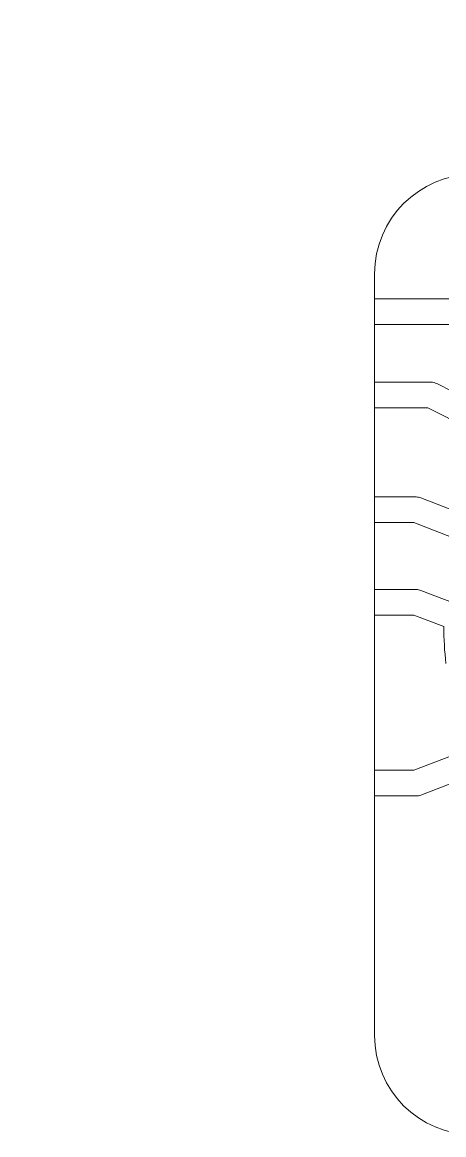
# Model space of a CAD drawing. Header units: millimetres. Extents: x 54 to 845, y 135 to 830.
# Drawn here: x 54 to 318, y 135 to 830 of the extents above; entities that cross this region are included whole.
import ezdxf

# ---------------------------------------------------------------- set-up
doc = ezdxf.new("R2010")
doc.units = ezdxf.units.MM
doc.layers.add('170', color=7, linetype='Continuous', true_color=0xffffff)
doc.layers.add('core', color=7, linetype='Continuous', lineweight=20)
doc.styles.add('chinesef_fs', font='simplex.shx', dxfattribs={"bigfont": 'gbcbig.shx'})

msp = doc.modelspace()

# ---------------------------------------------------------------- linework, layer by layer
at = {"layer": 'core', "lineweight": 18}
for p, q in [((274.68, 673), (274.68, 657.2)), ((274.68, 641.2), (274.68, 657.2)), ((274.68, 657.2), (345.23, 657.2)), ((274.68, 641.2), (343.31, 641.2)), ((274.68, 641.2), (274.68, 605.2)), ((274.68, 589.2), (274.68, 605.2)), ((274.68, 605.2), (309.96, 605.2)), ((354.75, 583.36), (313.59, 604.33)), ((274.68, 589.2), (308.04, 589.2)), ((274.68, 589.2), (274.68, 533.49)), ((308.04, 589.2), (346.7, 569.51)), ((274.68, 517.49), (274.68, 533.49)), ((274.68, 533.49), (300.69, 533.49)), ((327.81, 523.63), (303.56, 532.96)), ((274.68, 517.49), (274.68, 475.66)), ((274.68, 517.49), (299.2, 517.49)), ((299.2, 517.49), (323.76, 508.04)), ((274.68, 459.66), (274.68, 475.66)), ((274.68, 475.66), (300.69, 475.66)), ((335.1, 462.99), (303.56, 475.13)), ((274.68, 459.66), (274.68, 362.71)), ((274.68, 459.66), (299.2, 459.66)), ((299.2, 459.66), (317.88, 452.48)), ((317.88, 452.48), (317.91, 452.47)), ((331.44, 375.11), (299.2, 362.71)), ((274.68, 346.71), (274.68, 362.71)), ((274.68, 362.71), (299.2, 362.71)), ((303.56, 347.24), (337.22, 360.2)), ((274.68, 346.71), (300.69, 346.71)), ((274.68, 346.71), (274.68, 197))]:
    msp.add_line(p, q, dxfattribs=at)
for centre, radius, start, end in [((336.68, 673), 62, 90, 180), ((309.96, 597.2), 8, 63.01207, 90), ((300.69, 525.49), 8, 68.95329, 90), ((300.69, 467.66), 8, 68.95329, 90), ((559.68, 455), 241.82, 180.5972, 186.07737), ((300.69, 354.71), 8, 270, 291.04671), ((336.68, 197), 62, 180, 270)]:
    msp.add_arc(centre, radius, start, end, dxfattribs=at)

# ---------------------------------------------------------------- texts
at = {"layer": '170', "color": 5, "linetype": 'Continuous', "lineweight": 13, "insert": (54.5, 830.11), "char_height": 5, "attachment_point": 7, "rotation": 180, "line_spacing_factor": 0.903614, "style": 'chinesef_fs'}
msp.add_mtext('\\W1.0000;', dxfattribs=at)

doc.saveas('drawing.dxf')
